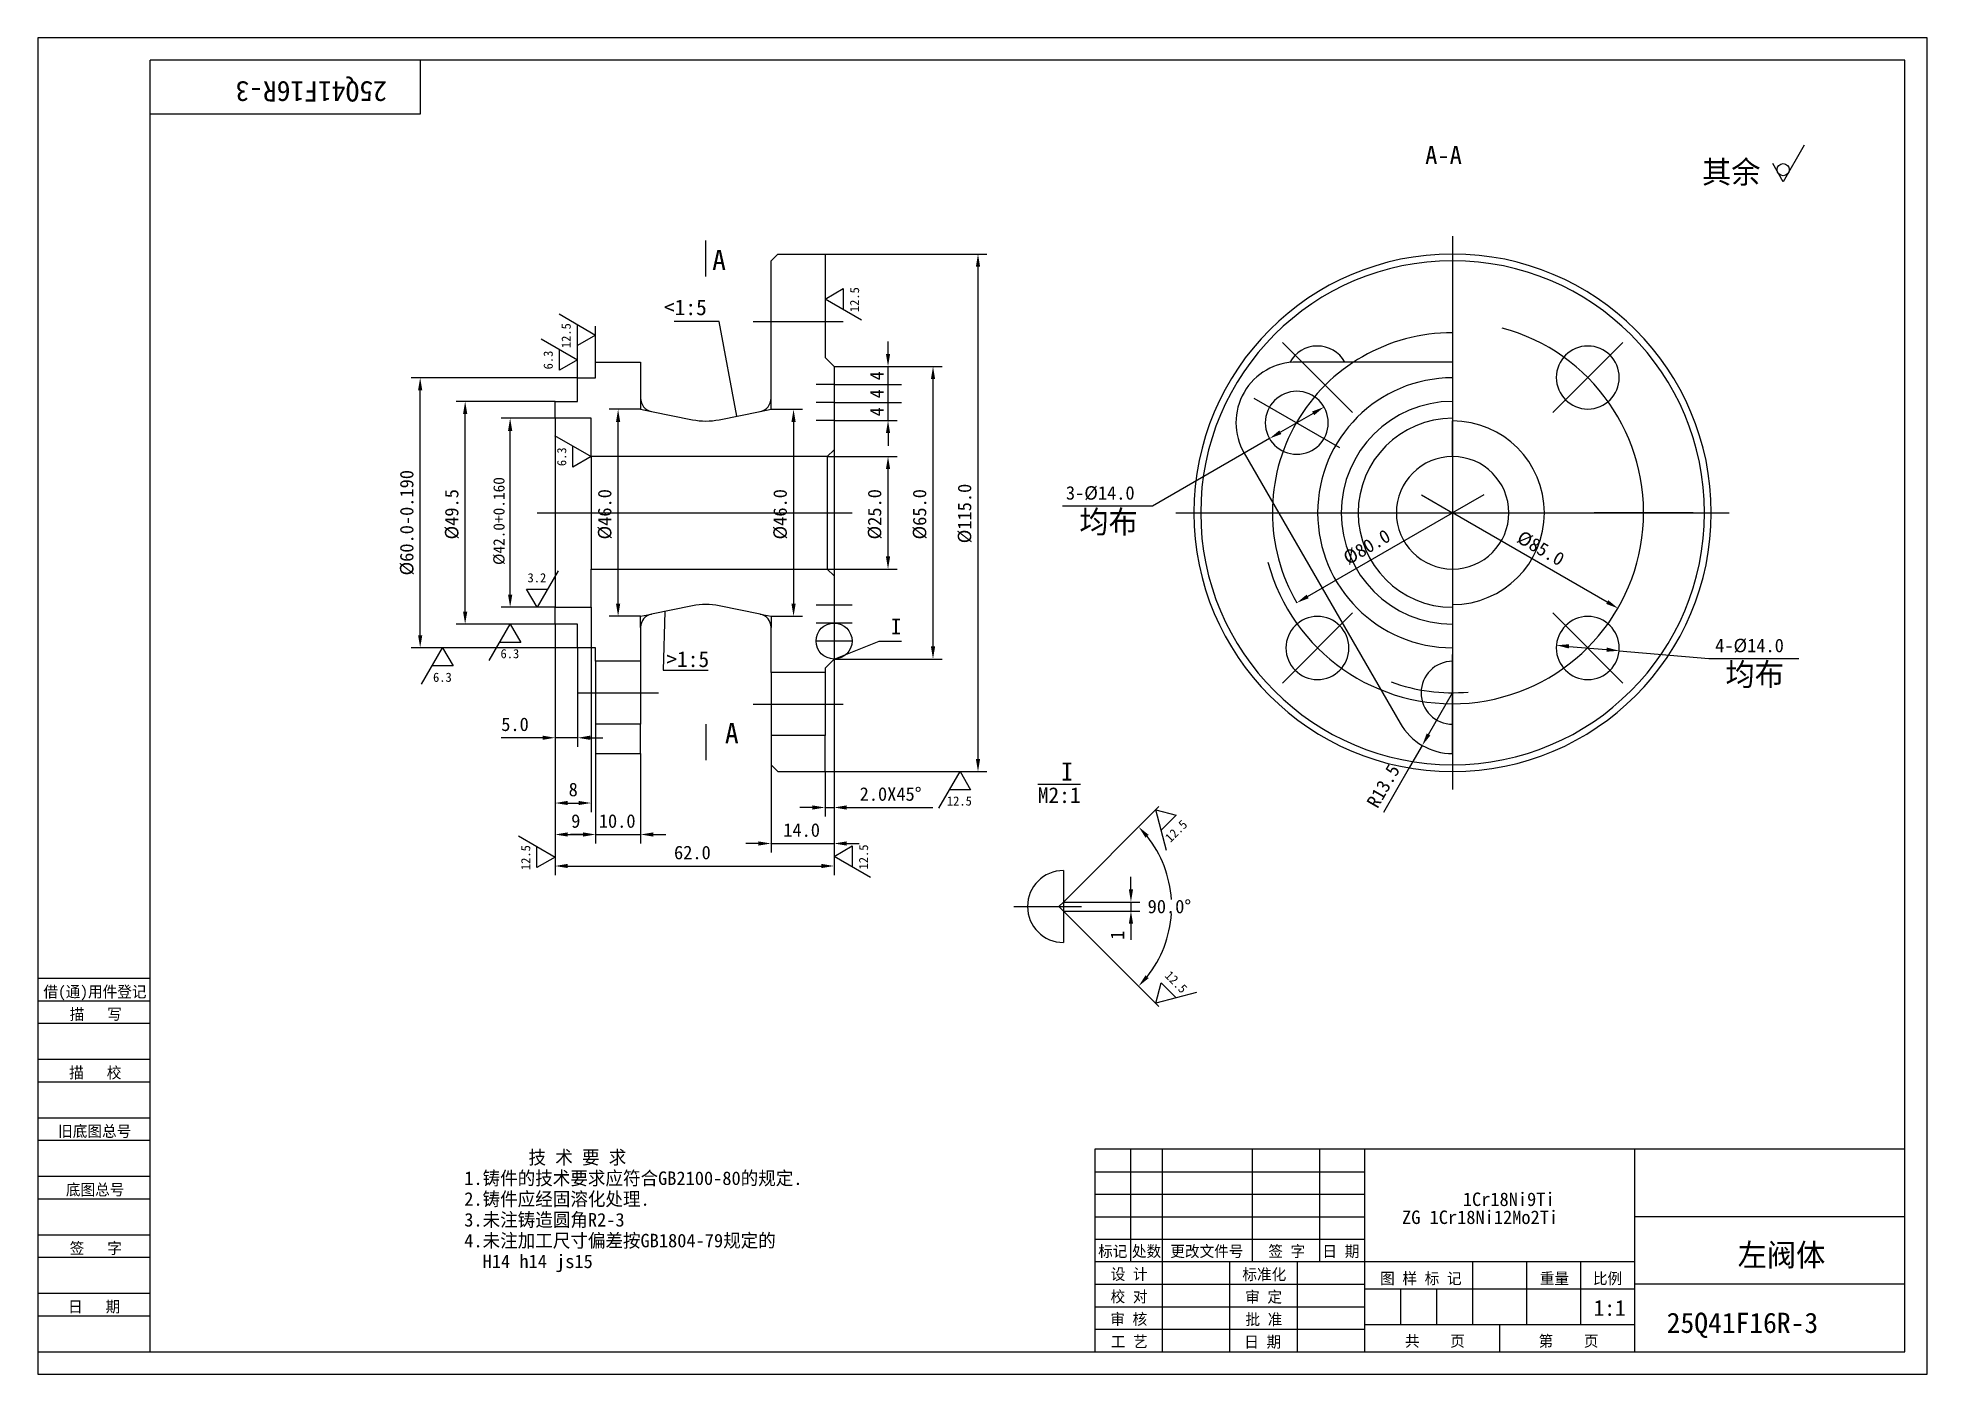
# Model space of a CAD drawing. Header units: metres. Extents: x 0 to 420, y 0 to 297.
import ezdxf

# ---------------------------------------------------------------- set-up
doc = ezdxf.new("R2010")
doc.units = ezdxf.units.M
for name, color, linetype in [('C', 6, 'Continuous'), ('D', 1, 'Continuous'), ('FL', 5, 'Continuous'), ('HA', 5, 'Continuous'), ('T', 7, 'Continuous'), ('TL', 4, 'Continuous')]:
    doc.layers.add(name, color=color, linetype=linetype)

# ---------------------------------------------------------------- blocks, each defined once
blk = doc.blocks.new('TUKUN3')
at = {"layer": 'FL'}
for p, q in [((420, 297), (0, 297)), ((0, 297), (0, 0)), ((420, 0), (420, 297)), ((0, 78), (25, 78)), ((0, 70), (25, 70)), ((0, 65), (25, 65)), ((0, 57), (25, 57)), ((0, 52), (25, 52)), ((243, 25), (243, 50)), ((250, 5), (250, 50)), ((270, 25), (270, 50)), ((285, 25), (285, 50)), ((0, 44), (25, 44)), ((235, 45), (295, 45)), ((0, 39), (25, 39)), ((235, 40), (295, 40)), ((235, 35), (295, 35)), ((0, 31), (25, 31)), ((235, 30), (295, 30)), ((0, 26), (25, 26)), ((280, 5), (280, 25)), ((0, 18), (25, 18)), ((235, 20), (295, 20)), ((0, 13), (25, 13)), ((235, 15), (295, 15)), ((235, 10), (295, 10)), ((0, 0), (420, 0))]:
    blk.add_line(p, q, dxfattribs=at)
at = {"layer": 'TL'}
for p, q in [((415, 292), (25, 292)), ((25, 5), (25, 292)), ((85, 292), (85, 280)), ((415, 5), (415, 292)), ((85, 280), (25, 280)), ((0, 88), (25, 88)), ((0, 83), (25, 83)), ((415, 50), (235, 50)), ((235, 50), (235, 5)), ((295, 5), (295, 50)), ((355, 5), (355, 50)), ((415, 35), (355, 35)), ((355, 25), (235, 25)), ((265, 5), (265, 25)), ((319, 11), (319, 25)), ((331, 11), (331, 25)), ((343, 11), (343, 25)), ((295, 19), (355, 19)), ((303, 11), (303, 19)), ((311, 11), (311, 19)), ((415, 20), (355, 20)), ((355, 11), (295, 11)), ((325, 5), (325, 11)), ((0, 5), (415, 5))]:
    blk.add_line(p, q, dxfattribs=at)
at = {"layer": 'T'}
for s, p in [('借(通)用件登记', (1.26, 83.76)), ('描   写', (7.09, 78.76)), ('描   校', (6.98, 65.76)), ('旧底图总号', (4.52, 52.76)), ('底图总号', (6.25, 39.76)), ('签   字', (7.1, 26.76)), ('标记', (235.71, 26.07)), ('处数', (243.22, 26.07)), ('更改文件号', (251.75, 26.07)), ('签 字', (273.53, 26.07)), ('日 期', (285.57, 26.07)), ('设 计', (238.5, 20.99)), ('标准化', (267.77, 20.93)), ('图 样 标 记', (298.4, 20.04)), ('重量', (333.88, 20.04)), ('比例', (345.7, 20.04)), ('校 对', (238.48, 15.99)), ('审 定', (268.39, 15.93)), ('日   期', (6.72, 13.76)), ('审 核', (238.41, 10.99)), ('批 准', (268.46, 10.93)), ('工 艺', (238.52, 5.99)), ('日 期', (268.18, 5.93)), ('共    页', (303.91, 6.13)), ('第    页', (333.62, 6.13))]:
    blk.add_text(s, height=2.5, dxfattribs=at).set_placement(p)

msp = doc.modelspace()

# ---------------------------------------------------------------- linework, layer by layer
at = {"layer": 'C'}
for points in [[(314.5, 252.94), (314.5, 129.94)], [(314.5, 244.94), (314.5, 222.94)], [(159, 233.94), (179, 233.94)], [(276.67, 229.27), (292.23, 213.72)], [(352.33, 229.27), (336.77, 213.72)], [(177, 219.94), (173, 219.94)], [(177, 215.94), (173, 215.94)], [(270.33, 216.94), (289.39, 205.94)], [(177, 211.94), (173, 211.94)], [(111, 191.44), (181, 191.44)], [(253, 191.44), (376, 191.44)], [(261, 191.44), (283, 191.44)], [(368, 191.44), (346, 191.44)], [(181, 170.94), (173, 170.94)], [(276.67, 153.61), (292.23, 169.17)], [(352.33, 153.61), (336.77, 169.17)], [(181, 166.94), (173, 166.94)], [(181, 162.94), (173, 162.94)], [(314.5, 137.94), (314.5, 159.94)], [(120, 151.44), (138, 151.44)], [(159, 148.94), (179, 148.94)], [(217, 103.94), (232, 103.94)]]:
    msp.add_lwpolyline(points, dxfattribs=at)
for points in [[(273.45, 180.44, 1.73), (325.5, 232.5, 1.73)], [(314.5, 231.44, 0.58), (279.86, 171.44, 0.58)], [(300.82, 153.86, 0.11), (317.99, 151.6, 0.11)]]:
    msp.add_lwpolyline(points, format="xyb", dxfattribs=at)
at = {"layer": 'D'}
for p, q in [((392.68, 273.11), (388, 265)), ((388, 265), (385.66, 269.06)), ((175, 248.94), (211, 248.94)), ((209, 136.74), (209, 246.14)), ((175, 238.94), (179.06, 241.29)), ((179.06, 241.29), (179.06, 236.6)), ((115.89, 235.63), (124, 230.94)), ((183.11, 234.26), (175, 238.94)), ((119.94, 228.6), (119.94, 233.29)), ((124, 224.94), (124, 232.94)), ((151.44, 233.94), (141.44, 233.94)), ((155.36, 212.92), (151.44, 233.94)), ((111.89, 230.13), (120, 225.44)), ((115.94, 223.1), (115.94, 227.79)), ((124, 230.94), (119.94, 228.6)), ((120, 221.44), (120, 229.44)), ((189, 226.74), (189, 229.54)), ((120, 225.44), (115.94, 223.1)), ((177, 223.94), (201, 223.94)), ((177, 223.94), (191, 223.94)), ((189, 211.94), (189, 223.94)), ((120, 221.44), (83, 221.44)), ((85, 164.24), (85, 218.64)), ((177, 219.94), (192, 219.94)), ((199, 161.74), (199, 221.14)), ((115, 216.19), (93, 216.19)), ((134, 214.44), (127, 214.44)), ((134, 216.9), (134, 214.44)), ((134, 214.44), (136.41, 213.96)), ((160.59, 213.96), (163, 214.44)), ((163, 214.44), (163, 216.9)), ((163, 214.44), (170, 214.44)), ((177, 215.94), (192, 215.94)), ((95, 169.49), (95, 213.39)), ((115, 212.44), (103, 212.44)), ((129, 171.24), (129, 211.64)), ((168, 211.64), (168, 171.24)), ((177, 211.94), (191, 211.94)), ((283.5, 213.54), (276.22, 209.34)), ((105, 173.24), (105, 209.64)), ((114.89, 208.63), (123, 203.94)), ((118.94, 201.6), (118.94, 206.29)), ((189, 209.14), (189, 206.34)), ((273.8, 207.94), (247.82, 192.94)), ((123, 203.94), (118.94, 201.6)), ((175.5, 203.94), (191, 203.94)), ((189, 181.74), (189, 201.14)), ((307.57, 195.44), (314.5, 191.44)), ((321.43, 195.44), (314.5, 191.44)), ((247.82, 192.94), (227.82, 192.94)), ((282.28, 172.84), (314.5, 191.44)), ((348.88, 171.59), (314.5, 191.44)), ((115.68, 178.56), (111, 170.44)), ((175.5, 178.94), (191, 178.94)), ((111, 170.44), (108.66, 174.5)), ((108.66, 174.5), (113.34, 174.5)), ((115, 170.44), (103, 170.44)), ((123, 170.44), (123, 124.94)), ((134, 168.44), (127, 168.44)), ((134, 168.44), (136.41, 168.93)), ((134, 165.98), (134, 168.44)), ((139.35, 169.51), (139, 156.44)), ((160.59, 168.93), (163, 168.44)), ((163, 168.44), (163, 165.98)), ((163, 168.44), (170, 168.44)), ((115, 166.69), (93, 166.69)), ((100.32, 158.58), (105, 166.69)), ((105, 166.69), (107.34, 162.64)), ((115, 166.69), (115, 139.44)), ((115, 166.69), (115, 124.94)), ((115, 166.69), (115, 117.94)), ((115, 166.69), (115, 110.94)), ((120, 161.44), (83, 161.44)), ((85.32, 153.33), (90, 161.44)), ((90, 161.44), (92.34, 157.39)), ((107.34, 162.64), (102.66, 162.64)), ((120, 161.44), (120, 139.44)), ((177, 158.94), (187, 162.94)), ((187, 162.94), (192, 162.94)), ((340.37, 161.76), (348.74, 161.03)), ((351.53, 160.78), (371.45, 159.04)), ((92.34, 157.39), (87.66, 157.39)), ((139, 156.44), (149, 156.44)), ((177, 158.94), (201, 158.94)), ((177, 158.94), (177, 123.94)), ((177, 158.94), (177, 110.94)), ((177, 158.94), (177, 115.94)), ((371.45, 159.04), (391.45, 159.04)), ((309.15, 142.18), (314.5, 151.44)), ((109.4, 141.44), (103.02, 141.44)), ((112.2, 141.44), (109.4, 141.44)), ((120, 141.44), (115, 141.44)), ((122.8, 141.44), (125.6, 141.44)), ((307.75, 139.75), (304.95, 134.9)), ((124, 137.94), (124, 117.94)), ((124, 137.94), (124, 117.94)), ((134, 137.94), (134, 117.94)), ((163, 135.44), (163, 115.94)), ((304.95, 134.9), (299.12, 124.8)), ((175, 133.94), (211, 133.94)), ((175, 133.94), (175, 123.94)), ((200.32, 125.83), (205, 133.94)), ((205, 133.94), (207.34, 129.89)), ((117.8, 126.94), (120.2, 126.94)), ((207.34, 129.89), (202.66, 129.89)), ((228, 104.94), (249.21, 126.16)), ((172.2, 125.94), (169.4, 125.94)), ((175, 125.94), (177, 125.94)), ((179.8, 125.94), (182.6, 125.94)), ((182.6, 125.94), (198.98, 125.94)), ((250.93, 116.4), (248.51, 125.45)), ((248.51, 125.45), (253.03, 124.24)), ((253.03, 124.24), (249.72, 120.93)), ((106.89, 119.63), (115, 114.94)), ((117.8, 119.94), (121.2, 119.94)), ((121.2, 119.94), (118.4, 119.94)), ((124, 119.94), (134, 119.94)), ((136.8, 119.94), (139.6, 119.94)), ((160.2, 117.94), (157.4, 117.94)), ((163, 117.94), (177, 117.94)), ((179.8, 117.94), (182.6, 117.94)), ((110.94, 112.6), (110.94, 117.29)), ((115, 114.94), (110.94, 112.6)), ((177, 115.09), (181.06, 117.43)), ((185.11, 110.4), (177, 115.09)), ((181.06, 117.43), (181.06, 112.75)), ((117.8, 112.94), (174.2, 112.94)), ((243, 107.74), (243, 110.54)), ((228, 104.94), (245, 104.94)), ((228, 102.94), (245, 102.94)), ((228, 102.94), (249.21, 81.73)), ((243, 104.94), (243, 102.94)), ((243, 100.14), (243, 97.34)), ((243, 97.34), (243, 96.54)), ((248.51, 82.44), (249.72, 86.96)), ((257.55, 84.86), (248.51, 82.44)), ((249.72, 86.96), (253.03, 83.65))]:
    msp.add_line(p, q, dxfattribs=at)
msp.add_circle((388, 267.7), 1.35, dxfattribs=at)
for start, end in [(3.64, 38.59), (321.41, 356.36)]:
    msp.add_arc((227, 103.94), 25.04, start, end, dxfattribs=at)
for points in [[(208.53, 246.14), (209.47, 246.14), (209, 248.94)], [(188.53, 226.74), (189.47, 226.74), (189, 223.94)], [(198.53, 221.14), (199.47, 221.14), (199, 223.94)], [(84.53, 218.64), (85.47, 218.64), (85, 221.44)], [(94.53, 213.39), (95.47, 213.39), (95, 216.19)], [(128.53, 211.64), (129.47, 211.64), (129, 214.44)], [(167.53, 211.64), (168.47, 211.64), (168, 214.44)], [(283.73, 213.14), (283.26, 213.95), (285.92, 214.94)], [(104.53, 209.64), (105.47, 209.64), (105, 212.44)], [(188.53, 209.14), (189.47, 209.14), (189, 211.94)], [(276.46, 208.94), (275.99, 209.75), (273.8, 207.94)], [(188.53, 201.14), (189.47, 201.14), (189, 203.94)], [(188.53, 181.74), (189.47, 181.74), (189, 178.94)], [(104.53, 173.24), (105.47, 173.24), (105, 170.44)], [(282.52, 172.44), (282.05, 173.25), (279.86, 171.44)], [(94.53, 169.49), (95.47, 169.49), (95, 166.69)], [(128.53, 171.24), (129.47, 171.24), (129, 168.44)], [(167.53, 171.24), (168.47, 171.24), (168, 168.44)], [(348.65, 171.19), (349.11, 172), (351.31, 170.19)], [(84.53, 164.24), (85.47, 164.24), (85, 161.44)], [(198.53, 161.74), (199.47, 161.74), (199, 158.94)], [(340.33, 161.29), (340.41, 162.22), (337.58, 162)], [(348.7, 160.56), (348.78, 161.49), (351.53, 160.78)], [(112.2, 141.91), (112.2, 140.98), (115, 141.44)], [(122.8, 141.91), (122.8, 140.98), (120, 141.44)], [(309.55, 141.94), (308.75, 142.41), (307.75, 139.75)], [(208.53, 136.74), (209.47, 136.74), (209, 133.94)], [(117.8, 127.41), (117.8, 126.48), (115, 126.94)], [(120.2, 127.41), (120.2, 126.48), (123, 126.94)], [(172.2, 126.41), (172.2, 125.48), (175, 125.94)], [(179.8, 126.41), (179.8, 125.48), (177, 125.94)], [(117.8, 120.41), (117.8, 119.48), (115, 119.94)], [(121.2, 120.41), (121.2, 119.48), (124, 119.94)], [(121.2, 120.41), (121.2, 119.48), (124, 119.94)], [(136.8, 120.41), (136.8, 119.48), (134, 119.94)], [(160.2, 118.41), (160.2, 117.48), (163, 117.94)], [(179.8, 118.41), (179.8, 117.48), (177, 117.94)], [(246.22, 119.25), (246.92, 119.87), (244.71, 121.65)], [(117.8, 113.41), (117.8, 112.48), (115, 112.94)], [(174.2, 113.41), (174.2, 112.48), (177, 112.94)], [(242.53, 107.74), (243.47, 107.74), (243, 104.94)], [(242.53, 100.14), (243.47, 100.14), (243, 102.94)], [(246.92, 88.01), (246.22, 88.64), (244.71, 86.24)]]:
    msp.add_solid(points, dxfattribs=at)
at = {"layer": 'HA'}
for p, q in [((314.5, 203.94), (314.5, 211.84)), ((314.5, 178.94), (314.5, 171.05))]:
    msp.add_line(p, q, dxfattribs=at)
msp.add_lwpolyline([(228, 111.94, 1), (228, 95.94, 1)], format="xyb", dxfattribs=at)
msp.add_circle((177, 162.94), 4, dxfattribs=at)
at = {"layer": 'TL'}
for p, q in [((148.5, 243.94), (148.5, 251.94)), ((148.5, 144.44), (148.5, 136.44))]:
    msp.add_line(p, q, dxfattribs=at)
for points in [[(115, 212.44), (115, 216.19), (120, 216.19), (120, 221.44), (124, 221.44), (124, 224.94), (134, 224.94), (134, 216.9, 0.36), (136.41, 213.96), (145.56, 212.13, 0.1), (151.44, 212.13), (160.59, 213.96, 0.36), (163, 216.9), (163, 247.44), (164.5, 248.94), (175, 248.94), (175, 225.94), (177, 223.94), (177, 219.94), (177, 215.94), (177, 205.44), (175.5, 203.94), (123, 203.94), (123, 212.44)], [(314.5, 248.94, 1), (314.5, 133.94, 1)], [(314.5, 247.44, 1), (314.5, 135.44, 1)], [(344.55, 228.5, 1), (344.55, 214.5, 1)], [(279.86, 218.44, 1), (279.86, 204.44, 1)], [(123, 170.44), (123, 178.94), (175.5, 178.94), (177, 177.44), (177, 158.94), (175, 156.94), (175, 155.94), (163, 155.94), (163, 165.98, 0.36), (160.59, 168.93), (151.44, 170.75, 0.1), (145.56, 170.75), (136.41, 168.93, 0.36), (134, 165.98), (134, 158.44), (124, 158.44), (124, 161.44), (120, 161.44), (120, 166.69), (115, 166.69), (115, 170.44)], [(284.45, 168.39, 1), (284.45, 154.39, 1)], [(344.55, 168.39, 1), (344.55, 154.39, 1)]]:
    msp.add_lwpolyline(points, format="xyb", close=True, dxfattribs=at)
for points in [[(290.54, 224.94, 0.59), (278.31, 224.85, 0.59)], [(314.5, 224.94), (279.86, 224.94, 0.58), (268.17, 204.69), (302.81, 144.69, 0.27), (314.5, 137.94, 0.27)], [(314.5, 221.44, 1), (314.5, 161.44, 1)], [(314.5, 216.19, 1), (314.5, 166.69, 1)], [(314.5, 212.44, 1), (314.5, 170.44, 1)], [(314.5, 171.05, 1), (314.5, 211.84, 1)], [(314.5, 203.94, 1), (314.5, 178.94, 1)], [(314.5, 178.94, 1), (314.5, 203.94, 1)], [(314.5, 158.44, 1), (314.5, 144.44, 1)]]:
    msp.add_lwpolyline(points, format="xyb", dxfattribs=at)
for points in [[(115, 212.44), (115, 170.44)], [(123, 203.94), (123, 178.94)], [(175.5, 203.94), (175.5, 178.94)], [(177, 205.44), (177, 177.44)], [(124, 158.44), (124, 144.44)], [(134, 158.44), (134, 144.44)], [(163, 155.94), (163, 141.94)], [(175, 155.94), (175, 141.94)], [(228, 111.94), (228, 104.94), (227, 103.94), (228, 102.94), (228, 95.94)], [(228, 104.94), (228, 102.94)]]:
    msp.add_lwpolyline(points, dxfattribs=at)
for points in [[(124, 144.44), (124, 137.94), (134, 137.94), (134, 144.44)], [(163, 141.94), (163, 135.44), (164.5, 133.94), (175, 133.94), (175, 141.94)]]:
    msp.add_lwpolyline(points, close=True, dxfattribs=at)

# ---------------------------------------------------------------- block references
at = {"layer": 'T'}
msp.add_blockref('TUKUN3', (0, 0), dxfattribs=at)

# ---------------------------------------------------------------- texts
at = {"layer": 'D'}
for s, height, rotation, p in [('25Q41F16R-3', 4.5, 180, (77.6, 287.33)), ('12.5', 2.04, 90, (182.57, 236.03)), ('12.5', 2.04, 90, (118.47, 228.03)), ('6.3', 2.04, 90, (114.47, 223.31)), ('4', 3, 90, (188, 220.87)), ('4', 3, 90, (188, 216.87)), ('4', 3, 90, (188, 212.87)), ('6.3', 2.04, 90, (117.47, 201.81)), ('%%C60.0-0.190', 3, 90, (83.5, 177.51)), ('%%C42.0+0.160', 2.5, 90, (103.75, 179.84)), ('%%C115.0', 3, 90, (207.5, 184.66)), ('%%C49.5', 3, 90, (93.5, 185.51)), ('%%C46.0', 3, 90, (127.5, 185.51)), ('%%C46.0', 3, 90, (166.5, 185.51)), ('%%C25.0', 3, 90, (187.5, 185.51)), ('%%C65.0', 3, 90, (197.5, 185.51)), ('%%C80.0', 3, 30, (291.3, 179.78)), ('%%C85.0', 3, 330, (328.52, 185.08)), ('R13.5', 3, 60, (297.82, 125.55)), ('12.5', 2.04, 45, (251.8, 118.03)), ('12.5', 2.04, 90, (109.47, 112.03)), ('12.5', 2.04, 90, (184.57, 112.17)), ('1', 3, 90, (241.5, 96.54)), ('12.5', 2.04, 315, (250.36, 88.41))]:
    msp.add_text(s, height=height, rotation=rotation, dxfattribs=at).set_placement(p)
for s, height, p in [('A-A', 4, (308.4, 268.94)), ('其余', 5, (369.94, 264.67)), ('A', 4.5, (149.91, 245.36)), ('<1:5', 3.5, (139.19, 235.36)), ('3-%%C14.0', 3, (228.54, 194.36)), ('均布', 5, (231.52, 186.94)), ('3.2', 2.04, (108.86, 175.98)), ('I', 3.5, (189.6, 164.44)), ('6.3', 2.04, (102.86, 159.12)), ('>1:5', 3.5, (139.71, 157.15)), ('4-%%C14.0', 3, (372.86, 160.45)), ('6.3', 2.04, (87.86, 153.87)), ('均布', 5, (375.15, 153.04)), ('5.0', 3, (103.02, 142.94)), ('A', 4.5, (152.74, 140.2)), ('I', 4, (227.43, 131.94)), ('8', 3, (118, 128.44)), ('2.0X45%%d', 3, (182.69, 127.44)), ('%%OM2:1%%O', 3.5, (222.28, 126.94)), ('12.5', 2.04, (202.09, 126.37)), ('9', 3, (118.57, 121.44)), ('10.0', 3, (124.71, 121.44)), ('14.0', 3, (165.71, 119.44)), ('62.0', 3, (141.43, 114.44)), ('90.0%%d', 3, (246.71, 102.44)), ('       技 术 要 求', 3, (94.8, 46.68)), ('1.铸件的技术要求应符合GB2100-80的规定.', 3, (94.8, 42.06)), ('2.铸件应经固溶化处理.', 3, (94.8, 37.44)), ('1Cr18Ni9Ti', 3, (316.77, 37.38)), ('3.未注铸造圆角R2-3', 3, (94.8, 32.82)), ('ZG 1Cr18Ni12Mo2Ti', 3, (303.26, 33.38)), ('4.未注加工尺寸偏差按GB1804-79规定的', 3, (94.8, 28.2)), ('左阀体', 5, (377.85, 24)), ('  H14 h14 js15', 3, (94.8, 23.58)), ('1:1', 3.5, (345.84, 12.98)), ('25Q41F16R-3', 4.5, (362.09, 9.17))]:
    msp.add_text(s, height=height, dxfattribs=at).set_placement(p)

doc.saveas('drawing.dxf')
